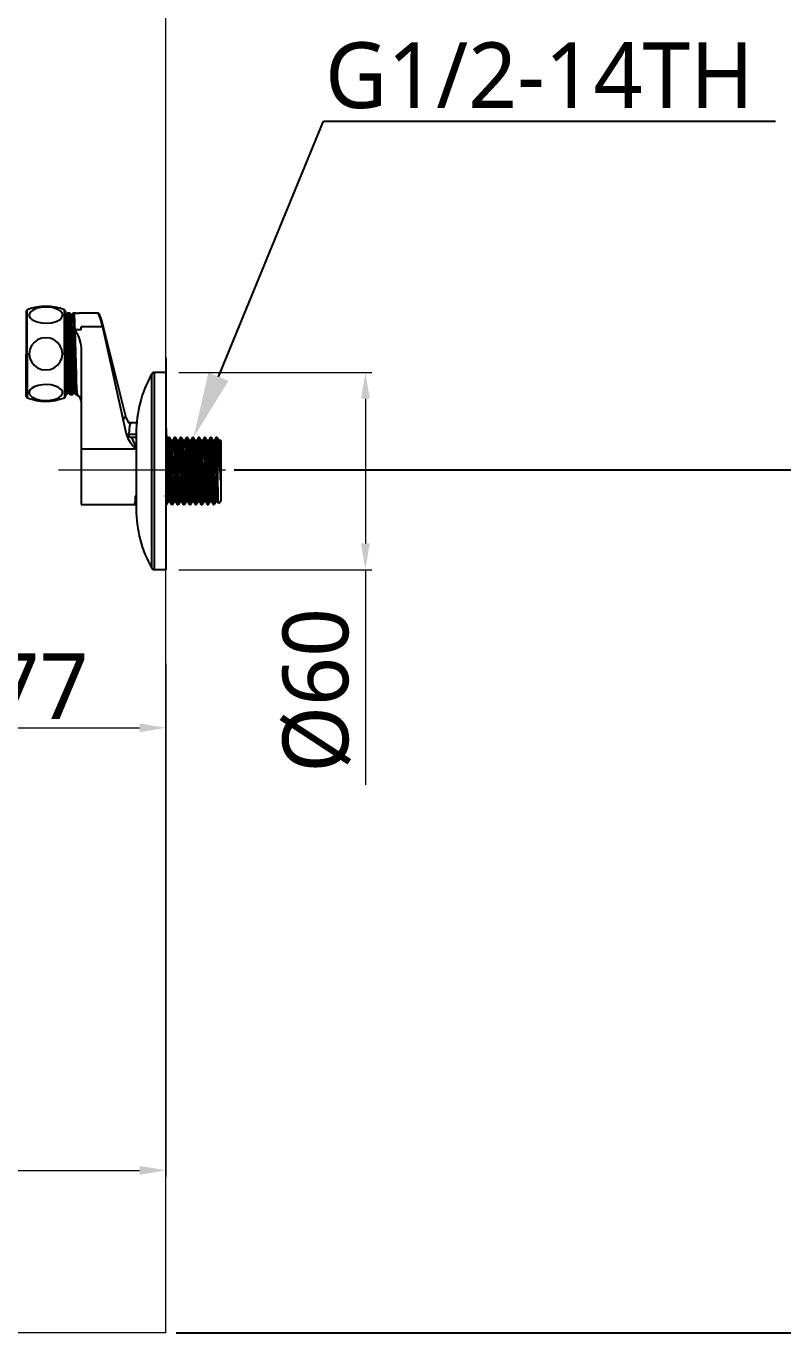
# Model space of a CAD drawing. Extents: x 5051 to 8526, y -300 to 2247.
# Drawn here: x 7292 to 7522.2, y 89.8 to 487.4 of the extents above; entities that cross this region are included whole.
import ezdxf
from ezdxf import colors
from ezdxf.entities.mleader import LeaderData, LeaderLine
from ezdxf.math import Vec2, Vec3

# ---------------------------------------------------------------- set-up
doc = ezdxf.new("R2010")
doc.units = 0
doc.header["$LTSCALE"] = 4
doc.header["$MEASUREMENT"] = 0
doc.header["$PDMODE"] = 3
doc.header["$PDSIZE"] = -10
doc.linetypes.add('CENTER2', pattern=[28.575, 19.05, -3.175, 3.175, -3.175])
doc.layers.get('0').update_dxf_attribs({"linetype": 'CONTINUOUS'})
doc.layers.get('DEFPOINTS').update_dxf_attribs({"linetype": 'CONTINUOUS'})
doc.layers.add('1', color=7, linetype='CONTINUOUS', true_color=0xffffff)
doc.layers.add('Cneter', color=1, linetype='CENTER2', lineweight=13)
doc.layers.add('치수선', color=7, linetype='CONTINUOUS', lineweight=20)
doc.styles.add('Daelim Dimension', font='NanumGothic.ttf')
doc.styles.get("Standard").update_dxf_attribs({"font": 'NanumGothic.ttf'})
doc.dimstyles.new('DEFAULT', dxfattribs={"dimscale": 2, "dimtxt": 2, "dimasz": 2, "dimexe": 0, "dimexo": 2, "dimgap": 1, "dimtad": 1, "dimdec": 1, "dimzin": 9, "dimdsep": 46, "dimtxsty": 'Daelim Dimension', "dimcen": 0.5, "dimclrd": 252, "dimclre": 252, "dimclrt": 3, "dimadec": 1, "dimazin": 0, "dimtfac": 1, "dimtdec": 1, "dimtix": 1, "dimtmove": 0, "dimatfit": 3, "dimfxl": 1, "dimtolj": 1, "dimtzin": 1, "dimlwd": 9, "dimlwe": 9, "dimarcsym": 0})

# ---------------------------------------------------------------- blocks, each defined once
blk = doc.blocks.new('*D10')
at = {"color": 5, "lineweight": 9, "ltscale": 0.5, "transparency": 16777216}
for p, q in [((7257.62, 293.49), (7257.62, 271.9)), ((7334.49, 293.49), (7334.49, 271.9)), ((7265.62, 273.9), (7326.49, 273.9))]:
    blk.add_line(p, q, dxfattribs=at)
at = {"color": 5, "ltscale": 0.5, "transparency": 16777216}
for points in [[(7265.62, 275.23), (7265.62, 272.56), (7257.62, 273.9)], [(7326.49, 275.23), (7326.49, 272.56), (7334.49, 273.9)]]:
    blk.add_solid(points, dxfattribs=at)
at = {"layer": 'DEFPOINTS', "color": 0, "ltscale": 0.5, "transparency": 16777216}
for p in [(7257.62, 297.49), (7334.49, 297.49), (7334.49, 273.9)]:
    blk.add_point(p, dxfattribs=at)
at = {"color": 7, "ltscale": 0.5, "transparency": 16777216, "insert": (7296.05, 286.57), "char_height": 20, "attachment_point": 5, "style": 'Daelim Dimension'}
blk.add_mtext('\\A1;77', dxfattribs=at)
blk = doc.blocks.new('*D11')
at = {"color": 5, "lineweight": 9, "ltscale": 0.5, "transparency": 16777216}
for p, q in [((7161, 337.14), (7161, 137.26)), ((7334.49, 293.49), (7334.49, 137.26)), ((7169, 139.26), (7326.49, 139.26))]:
    blk.add_line(p, q, dxfattribs=at)
at = {"color": 5, "ltscale": 0.5, "transparency": 16777216}
for points in [[(7169, 140.6), (7169, 137.93), (7161, 139.26)], [(7326.49, 140.6), (7326.49, 137.93), (7334.49, 139.26)]]:
    blk.add_solid(points, dxfattribs=at)
at = {"layer": 'DEFPOINTS', "color": 0, "ltscale": 0.5, "transparency": 16777216}
for p in [(7161, 341.14), (7334.49, 297.49), (7334.49, 139.26)]:
    blk.add_point(p, dxfattribs=at)
at = {"color": 7, "ltscale": 0.5, "transparency": 16777216, "insert": (7215.89, 152.17), "char_height": 20, "attachment_point": 5, "style": 'Daelim Dimension'}
blk.add_mtext('\\A1;173', dxfattribs=at)
blk = doc.blocks.new('*D13')
at = {"color": 5, "lineweight": 9, "ltscale": 0.5, "transparency": 16777216}
for p, q in [((7201.17, 1456.89), (7561.31, 1456.89)), ((7559.31, 1448.89), (7559.31, 360.44)), ((7359.22, 352.44), (7561.31, 352.44))]:
    blk.add_line(p, q, dxfattribs=at)
at = {"color": 5, "ltscale": 0.5, "transparency": 16777216}
for points in [[(7557.97, 1448.89), (7560.64, 1448.89), (7559.31, 1456.89)], [(7557.97, 360.44), (7560.64, 360.44), (7559.31, 352.44)]]:
    blk.add_solid(points, dxfattribs=at)
at = {"layer": 'DEFPOINTS', "color": 0, "ltscale": 0.5, "transparency": 16777216}
for p in [(7197.17, 1456.89), (7355.22, 352.44), (7559.31, 352.44)]:
    blk.add_point(p, dxfattribs=at)
at = {"color": 7, "ltscale": 0.5, "transparency": 16777216, "insert": (7543.6, 904.66), "char_height": 20, "attachment_point": 5, "rotation": 90, "style": 'Daelim Dimension'}
blk.add_mtext('\\A1;(1100)', dxfattribs=at)
blk = doc.blocks.new('*D19')
at = {"color": 5, "lineweight": 9, "ltscale": 0.5, "transparency": 16777216}
for p, q in [((7338.47, 382.01), (7397.2, 382.01)), ((7395.2, 374.01), (7395.2, 330.01)), ((7338.47, 322.01), (7397.2, 322.01)), ((7395.2, 322.01), (7395.2, 256.59))]:
    blk.add_line(p, q, dxfattribs=at)
at = {"color": 5, "ltscale": 0.5, "transparency": 16777216}
for points in [[(7393.87, 374.01), (7396.53, 374.01), (7395.2, 382.01)], [(7393.87, 330.01), (7396.53, 330.01), (7395.2, 322.01)]]:
    blk.add_solid(points, dxfattribs=at)
at = {"layer": 'DEFPOINTS', "color": 0, "ltscale": 0.5, "transparency": 16777216}
for p in [(7334.47, 382.01), (7395.2, 382.01), (7334.47, 322.01)]:
    blk.add_point(p, dxfattribs=at)
at = {"color": 7, "ltscale": 0.5, "transparency": 16777216, "insert": (7380.43, 285.3), "char_height": 20, "attachment_point": 5, "rotation": 90, "style": 'Daelim Dimension'}
blk.add_mtext('\\A1;%%C60', dxfattribs=at)

msp = doc.modelspace()

# ---------------------------------------------------------------- linework, layer by layer
at = {"ltscale": 0.5}
msp.add_line((7351.27, 342.81), (7351.27, 361.21), dxfattribs=at)
at = {"color": 5, "ltscale": 0.5}
for p, q in [((7355.22, 352.44), (7561.27, 352.44)), ((7337.65, 89.81), (7561.31, 89.81))]:
    msp.add_line(p, q, dxfattribs=at)
at = {"layer": '1', "color": 7, "linetype": 'Continuous'}
for p, q in [((7291.97, 400.6), (7291.97, 387.69)), ((7292.28, 387.69), (7292.28, 401.06)), ((7303.65, 387.75), (7303.65, 401.06)), ((7303.97, 400.6), (7303.97, 387.75)), ((7304.81, 400.09), (7304.43, 400.09)), ((7305.25, 400.09), (7304.87, 400.09)), ((7306.62, 400.09), (7306.18, 400.09)), ((7307.16, 400.09), (7306.62, 400.09)), ((7307.18, 400.05), (7308.23, 400.05)), ((7307.18, 400.05), (7307.18, 400.05)), ((7308.21, 400.09), (7307.85, 400.09)), ((7313.61, 400.09), (7308.21, 400.09)), ((7313.81, 400.09), (7313.61, 400.09)), ((7308.67, 394.95), (7306.88, 394.95)), ((7308.67, 394.95), (7308.67, 395.85)), ((7315.23, 395.85), (7308.67, 395.85)), ((7322.4, 368.25), (7315.23, 397.02)), ((7315.23, 395.85), (7322.4, 363.36)), ((7308.67, 389.66), (7308.67, 358.73)), ((7291.97, 387.69), (7291.97, 387.6)), ((7291.97, 387.69), (7292.28, 387.69)), ((7291.97, 374.77), (7291.97, 387.6)), ((7292.28, 387.69), (7292.89, 387.69)), ((7292.28, 387.59), (7292.28, 387.69)), ((7292.28, 387.59), (7292.28, 374.31)), ((7303.65, 387.69), (7303.05, 387.69)), ((7303.65, 387.75), (7303.65, 387.69)), ((7303.65, 387.69), (7303.97, 387.69)), ((7303.65, 387.69), (7303.65, 374.31)), ((7303.97, 387.69), (7303.97, 387.75)), ((7303.97, 374.77), (7303.97, 387.69)), ((7334.47, 386.47), (7334.47, 382.01)), ((7334.47, 382.01), (7331.05, 382.01)), ((7331.05, 322.01), (7331.05, 382.01)), ((7334.47, 382.01), (7334.47, 322.01)), ((7330.17, 322.52), (7330.17, 381.5)), ((7303.99, 375.29), (7304.37, 375.29)), ((7305.3, 375.29), (7305.68, 375.29)), ((7305.74, 375.29), (7306.13, 375.29)), ((7325.47, 366.67), (7324.06, 366.67)), ((7325.47, 363.19), (7323.34, 363.19)), ((7325.47, 362.21), (7323.87, 362.21)), ((7325.47, 363.51), (7325.47, 340.51)), ((7335.62, 362.21), (7335.28, 362.21)), ((7337.43, 362.21), (7337.09, 362.21)), ((7339.25, 362.21), (7338.91, 362.21)), ((7341.06, 362.21), (7340.72, 362.21)), ((7342.88, 362.21), (7342.54, 362.21)), ((7344.69, 362.21), (7344.35, 362.21)), ((7346.51, 362.21), (7346.17, 362.21)), ((7346.51, 362.21), (7346.52, 362.21)), ((7348.32, 362.21), (7347.98, 362.21)), ((7348.32, 362.21), (7348.33, 362.21)), ((7350.13, 362.21), (7349.79, 362.21)), ((7350.13, 362.21), (7350.14, 362.21)), ((7308.67, 358.73), (7308.67, 341.81)), ((7308.67, 358.73), (7325.45, 358.73)), ((7350.27, 351.25), (7350.27, 361.17)), ((7351.27, 361.21), (7351.17, 361.31)), ((7349.02, 344.34), (7348.68, 344.34)), ((7350.62, 342.17), (7351.27, 342.81)), ((7308.67, 341.81), (7324.75, 341.81)), ((7324.75, 341.81), (7325.47, 341.81)), ((7334.47, 341.81), (7334.71, 341.81)), ((7336.19, 341.81), (7336.18, 341.81)), ((7336.19, 341.81), (7336.53, 341.81)), ((7338, 341.81), (7338, 341.81)), ((7338, 341.81), (7338.34, 341.81)), ((7339.81, 341.81), (7339.81, 341.81)), ((7339.82, 341.81), (7340.16, 341.81)), ((7340.17, 341.82), (7340.17, 341.83)), ((7341.63, 341.81), (7341.62, 341.81)), ((7341.63, 341.81), (7341.97, 341.81)), ((7343.45, 341.81), (7343.44, 341.81)), ((7343.45, 341.81), (7343.79, 341.81)), ((7345.26, 341.81), (7345.25, 341.81)), ((7345.26, 341.81), (7345.6, 341.81)), ((7347.07, 341.81), (7347.41, 341.81)), ((7348.89, 341.81), (7349.23, 341.81)), ((7334.47, 322.01), (7331.05, 322.01))]:
    msp.add_line(p, q, dxfattribs=at)
for points in [[(7297.97, 397.02, 0), (7299.64, 397.16, 0), (7301.13, 397.55, 0), (7302.28, 398.17, 0), (7302.71, 398.6, 0), (7302.97, 399.06, 0), (7303.04, 399.53, 0), (7302.92, 400.01, 0), (7302.38, 400.67, 0), (7301.49, 401.22, 0), (7300.31, 401.63, 0), (7298.96, 401.86, 0), (7297.06, 401.87, 0), (7295.28, 401.53, 0), (7293.86, 400.9, 0)], [(7293.86, 400.9, 0), (7293.2, 400.31, 0), (7292.9, 399.65, 0), (7292.93, 399.13, 0), (7293.19, 398.64, 0), (7293.64, 398.18, 0), (7294.28, 397.78, 0), (7295.36, 397.37, 0), (7296.61, 397.11, 0), (7297.97, 397.02, 0)], [(7304.47, 399.4, 0), (7304.14, 399.3, 0), (7303.9, 399.4, 0)], [(7304.03, 399.4, 0), (7303.99, 399.37, 0), (7303.97, 399.35, 0)], [(7304.77, 375.98, 0), (7304.77, 375.97, 0), (7304.76, 375.98, 0), (7304.75, 376, 0), (7304.71, 376.26, 0), (7304.67, 376.65, 0), (7304.61, 377.76, 0), (7304.55, 379.33, 0), (7304.49, 381.3, 0), (7304.43, 383.56, 0), (7304.37, 386.02, 0), (7304.31, 388.44, 0), (7304.25, 390.83, 0), (7304.2, 393.08, 0), (7304.14, 395.1, 0), (7304.08, 396.8, 0), (7304.02, 398.12, 0), (7303.97, 398.99, 0)], [(7304.42, 400.08, 0), (7304.2, 399.69, 0), (7304.02, 399.39, 0)], [(7304.04, 399.39, 0), (7304.04, 399.4, 0), (7304.03, 399.4, 0), (7304.03, 399.4, 0)], [(7304.52, 399.5, 0), (7304.45, 400.05, 0), (7304.44, 400.08, 0), (7304.44, 400.08, 0), (7304.43, 400.09, 0)], [(7304.85, 400.07, 0), (7304.63, 399.69, 0), (7304.46, 399.39, 0)], [(7305.33, 375.98, 0), (7305.31, 376.07, 0), (7305.29, 376.19, 0), (7305.26, 376.54, 0), (7305.2, 377.57, 0), (7305.14, 378.89, 0), (7305.09, 380.53, 0), (7305.03, 382.82, 0), (7304.96, 385.37, 0), (7304.9, 388.03, 0), (7304.83, 390.74, 0), (7304.77, 393.28, 0), (7304.7, 395.51, 0), (7304.64, 397.32, 0), (7304.57, 398.6, 0), (7304.53, 399.15, 0), (7304.49, 399.36, 0), (7304.48, 399.39, 0), (7304.47, 399.4, 0), (7304.47, 399.4, 0)], [(7304.84, 400.04, 0), (7304.82, 400.07, 0), (7304.81, 400.08, 0)], [(7304.82, 400.08, 0), (7304.82, 400.07, 0), (7304.83, 400.05, 0)], [(7305.11, 395.85, 0), (7305.05, 397.65, 0), (7304.98, 398.98, 0), (7304.93, 399.81, 0), (7304.9, 399.99, 0), (7304.88, 400.07, 0), (7304.87, 400.08, 0), (7304.87, 400.09, 0)], [(7305.65, 399.39, 0), (7305.43, 399.78, 0), (7305.25, 400.08, 0)], [(7305.26, 400.08, 0), (7305.28, 400, 0), (7305.3, 399.88, 0), (7305.33, 399.56, 0), (7305.38, 398.6, 0), (7305.43, 397.39, 0), (7305.48, 395.85, 0)], [(7306.46, 376.2, 0), (7306.4, 377.03, 0), (7306.33, 378.41, 0), (7306.27, 380.28, 0), (7306.21, 382.54, 0), (7306.14, 385.19, 0), (7306.07, 387.98, 0), (7306.01, 390.76, 0), (7305.94, 393.37, 0), (7305.87, 395.64, 0), (7305.81, 397.46, 0), (7305.76, 398.36, 0), (7305.72, 398.98, 0), (7305.68, 399.3, 0), (7305.66, 399.37, 0), (7305.65, 399.4, 0)], [(7306.22, 399.4, 0), (7305.89, 399.3, 0), (7305.65, 399.4, 0)], [(7305.78, 399.4, 0), (7305.74, 399.37, 0), (7305.72, 399.35, 0)], [(7306.17, 400.07, 0), (7305.95, 399.69, 0), (7305.77, 399.39, 0)], [(7306.27, 399.5, 0), (7306.2, 400.05, 0), (7306.19, 400.08, 0), (7306.19, 400.08, 0), (7306.18, 400.09, 0)], [(7306.59, 400.04, 0), (7306.38, 399.68, 0), (7306.21, 399.39, 0)], [(7307.04, 376.2, 0), (7306.98, 376.92, 0), (7306.93, 378.1, 0), (7306.87, 379.7, 0), (7306.81, 381.63, 0), (7306.75, 383.94, 0), (7306.69, 386.42, 0), (7306.63, 388.95, 0), (7306.57, 391.49, 0), (7306.5, 393.84, 0), (7306.44, 395.88, 0), (7306.38, 397.53, 0), (7306.32, 398.68, 0), (7306.28, 399.17, 0), (7306.24, 399.37, 0), (7306.23, 399.39, 0), (7306.22, 399.4, 0), (7306.22, 399.4, 0)], [(7306.88, 394.95, 0), (7306.83, 396.61, 0), (7306.78, 397.99, 0), (7306.73, 399.04, 0), (7306.68, 399.74, 0), (7306.66, 399.97, 0), (7306.63, 400.06, 0), (7306.63, 400.08, 0), (7306.62, 400.09, 0)], [(7307.18, 400.05, 0), (7307.17, 400.06, 0), (7307.17, 400.07, 0)], [(7308.21, 400.09, 0), (7308.21, 400.08, 0), (7308.22, 400.08, 0), (7308.23, 400.05, 0)], [(7315.23, 395.85, 0), (7315.19, 396.01, 0), (7315.15, 396.16, 0), (7315.12, 396.32, 0), (7315.08, 396.47, 0), (7315.04, 396.62, 0), (7315.01, 396.76, 0), (7314.97, 396.9, 0), (7314.93, 397.04, 0), (7314.9, 397.18, 0), (7314.86, 397.32, 0), (7314.83, 397.45, 0), (7314.79, 397.58, 0), (7314.75, 397.7, 0), (7314.72, 397.82, 0), (7314.68, 397.94, 0), (7314.65, 398.06, 0), (7314.61, 398.18, 0), (7314.58, 398.29, 0), (7314.54, 398.4, 0), (7314.51, 398.5, 0), (7314.47, 398.6, 0), (7314.44, 398.7, 0), (7314.41, 398.8, 0), (7314.37, 398.89, 0), (7314.34, 398.98, 0), (7314.31, 399.06, 0), (7314.27, 399.15, 0), (7314.24, 399.22, 0), (7314.21, 399.3, 0), (7314.18, 399.37, 0), (7314.15, 399.44, 0), (7314.11, 399.51, 0), (7314.08, 399.57, 0), (7314.05, 399.63, 0), (7314.02, 399.68, 0), (7313.99, 399.73, 0), (7313.96, 399.78, 0), (7313.93, 399.83, 0), (7313.9, 399.87, 0), (7313.87, 399.91, 0), (7313.85, 399.94, 0), (7313.82, 399.97, 0), (7313.79, 400, 0), (7313.76, 400.02, 0), (7313.74, 400.04, 0), (7313.71, 400.06, 0), (7313.69, 400.07, 0), (7313.66, 400.08, 0), (7313.64, 400.08, 0), (7313.61, 400.09, 0)], [(7315.23, 397.02, 0), (7315.2, 397.13, 0), (7315.16, 397.25, 0), (7315.13, 397.36, 0), (7315.1, 397.47, 0), (7315.07, 397.58, 0), (7315.04, 397.69, 0), (7315.01, 397.79, 0), (7314.98, 397.89, 0), (7314.95, 397.99, 0), (7314.92, 398.09, 0), (7314.89, 398.19, 0), (7314.86, 398.28, 0), (7314.83, 398.37, 0), (7314.8, 398.46, 0), (7314.77, 398.55, 0), (7314.74, 398.63, 0), (7314.71, 398.72, 0), (7314.68, 398.8, 0), (7314.65, 398.87, 0), (7314.62, 398.95, 0), (7314.59, 399.02, 0), (7314.56, 399.09, 0), (7314.53, 399.16, 0), (7314.5, 399.23, 0), (7314.47, 399.29, 0), (7314.44, 399.35, 0), (7314.41, 399.41, 0), (7314.39, 399.47, 0), (7314.36, 399.52, 0), (7314.33, 399.58, 0), (7314.3, 399.63, 0), (7314.27, 399.67, 0), (7314.25, 399.72, 0), (7314.22, 399.76, 0), (7314.19, 399.8, 0), (7314.17, 399.84, 0), (7314.14, 399.87, 0), (7314.11, 399.9, 0), (7314.09, 399.93, 0), (7314.06, 399.96, 0), (7314.03, 399.98, 0), (7314.01, 400, 0), (7313.98, 400.02, 0), (7313.96, 400.04, 0), (7313.93, 400.05, 0), (7313.91, 400.07, 0), (7313.88, 400.07, 0), (7313.86, 400.08, 0), (7313.84, 400.08, 0), (7313.81, 400.09, 0)], [(7305.54, 378.35, 0), (7305.48, 380.37, 0), (7305.42, 382.73, 0), (7305.36, 385.33, 0), (7305.3, 388.04, 0), (7305.23, 390.85, 0), (7305.17, 393.51, 0), (7305.11, 395.85, 0)], [(7305.48, 395.85, 0), (7305.56, 393.09, 0), (7305.63, 389.95, 0), (7305.73, 385.69, 0), (7305.78, 383.63, 0), (7305.83, 381.67, 0), (7305.87, 379.9, 0), (7305.92, 378.35, 0)], [(7306.89, 394.77, 0), (7306.88, 394.87, 0), (7306.88, 394.95, 0)], [(7307.56, 375.32, 0), (7307.48, 376.13, 0), (7307.4, 377.41, 0), (7307.33, 379.12, 0), (7307.25, 381.58, 0), (7307.17, 384.39, 0), (7307.07, 387.98, 0), (7306.98, 391.54, 0), (7306.89, 394.77, 0)], [(7306.89, 394.77, 0), (7307.41, 393.86, 0), (7307.85, 392.93, 0), (7308.22, 391.97, 0), (7308.54, 390.82, 0), (7308.67, 389.66, 0)], [(7303.05, 387.69, 0), (7302.87, 388.97, 0), (7302.34, 390.16, 0), (7301.52, 391.17, 0), (7300.47, 391.94, 0), (7299.26, 392.41, 0), (7297.97, 392.57, 0), (7296.68, 392.41, 0), (7295.46, 391.93, 0), (7294.41, 391.17, 0), (7293.59, 390.17, 0), (7293.07, 388.98, 0), (7292.89, 387.69, 0)], [(7292.89, 387.69, 0), (7293.07, 386.4, 0), (7293.59, 385.21, 0), (7294.41, 384.2, 0), (7295.47, 383.44, 0), (7296.68, 382.96, 0), (7297.97, 382.8, 0), (7299.26, 382.96, 0), (7300.47, 383.44, 0), (7301.52, 384.2, 0), (7302.34, 385.2, 0), (7302.86, 386.39, 0), (7303.05, 387.69, 0)], [(7303.97, 386.24, 0), (7304.03, 383.24, 0), (7304.08, 381.43, 0), (7304.13, 379.8, 0), (7304.17, 378.35, 0)], [(7302.08, 374.47, 0), (7302.69, 375.01, 0), (7303.01, 375.61, 0), (7303, 376.23, 0), (7302.67, 376.83, 0), (7301.83, 377.49, 0), (7300.62, 377.99, 0), (7299.5, 378.24, 0), (7298.29, 378.34, 0), (7296.9, 378.29, 0), (7295.58, 378.06, 0), (7294.44, 377.66, 0), (7293.56, 377.12, 0), (7293.16, 376.7, 0), (7292.94, 376.25, 0), (7292.89, 375.78, 0), (7293.04, 375.32, 0), (7293.72, 374.57, 0), (7294.87, 373.97, 0), (7296.34, 373.6, 0), (7297.97, 373.47, 0)], [(7303.79, 378.35, 0), (7304, 378.35, 0), (7304.17, 378.35, 0)], [(7304.17, 378.35, 0), (7304.22, 377.04, 0), (7304.27, 376.08, 0), (7304.32, 375.48, 0), (7304.35, 375.34, 0), (7304.36, 375.3, 0), (7304.36, 375.29, 0), (7304.37, 375.29, 0)], [(7305.54, 378.35, 0), (7305.75, 378.35, 0), (7305.92, 378.35, 0)], [(7305.73, 375.29, 0), (7305.71, 375.35, 0), (7305.7, 375.44, 0), (7305.67, 375.68, 0), (7305.62, 376.35, 0), (7305.58, 377.24, 0), (7305.54, 378.35, 0)], [(7305.92, 378.35, 0), (7305.96, 377.26, 0), (7306, 376.4, 0), (7306.07, 375.53, 0)], [(7297.97, 373.47, 0), (7299.28, 373.55, 0), (7300.51, 373.79, 0), (7301.36, 374.09, 0), (7302.08, 374.47, 0)], [(7303.94, 375.37, 0), (7303.95, 375.34, 0), (7303.97, 375.32, 0)], [(7303.94, 375.29, 0), (7303.95, 375.31, 0), (7303.96, 375.33, 0)], [(7303.98, 375.29, 0), (7303.97, 375.32, 0), (7303.97, 375.34, 0)], [(7304.38, 375.29, 0), (7304.6, 375.68, 0), (7304.78, 375.98, 0)], [(7304.77, 375.98, 0), (7305.09, 376.07, 0), (7305.34, 375.98, 0)], [(7304.84, 376.02, 0), (7304.88, 375.99, 0), (7304.9, 375.97, 0)], [(7304.9, 375.98, 0), (7304.89, 375.99, 0), (7304.89, 376, 0)], [(7304.9, 375.98, 0), (7305.12, 375.6, 0), (7305.29, 375.3, 0)], [(7305.3, 375.29, 0), (7305.3, 375.29, 0), (7305.29, 375.3, 0), (7305.28, 375.33, 0), (7305.21, 376.03, 0)], [(7305.33, 375.98, 0), (7305.55, 375.61, 0), (7305.72, 375.32, 0)], [(7305.69, 375.29, 0), (7305.7, 375.31, 0), (7305.71, 375.33, 0)], [(7306.46, 376.2, 0), (7306.24, 375.82, 0), (7306.07, 375.53, 0)], [(7306.13, 375.29, 0), (7306.12, 375.29, 0), (7306.11, 375.3, 0), (7306.1, 375.35, 0), (7306.07, 375.53, 0)], [(7306.13, 375.28, 0), (7306.53, 375.97, 0)], [(7307.04, 376.2, 0), (7306.71, 376.3, 0), (7306.46, 376.2, 0)], [(7306.52, 375.96, 0), (7306.52, 375.96, 0), (7306.52, 375.96, 0), (7306.51, 375.96, 0), (7306.46, 376.2, 0)], [(7306.52, 375.96, 0), (7306.85, 376.06, 0), (7307.1, 375.96, 0)], [(7306.61, 376.01, 0), (7306.63, 375.99, 0), (7306.65, 375.97, 0)], [(7306.65, 375.98, 0), (7306.88, 375.57, 0), (7307.07, 375.26, 0)], [(7307.08, 375.24, 0), (7307.07, 375.26, 0), (7307.05, 375.29, 0), (7306.98, 375.9, 0)], [(7307.1, 375.96, 0), (7307.08, 375.97, 0), (7307.07, 376.02, 0), (7307.04, 376.2, 0)], [(7307.56, 375.32, 0), (7307.27, 375.81, 0), (7307.04, 376.2, 0)], [(7307.12, 375.98, 0), (7307.6, 375.16, 0)], [(7307.62, 375.04, 0), (7307.61, 375.06, 0), (7307.6, 375.08, 0), (7307.59, 375.14, 0), (7307.56, 375.32, 0)], [(7321.54, 367.25, 0), (7321.77, 368.13, 0), (7321.93, 368.38, 0), (7322.11, 368.45, 0), (7322.4, 368.25, 0)], [(7322.4, 368.25, 0), (7322.79, 367.26, 0), (7323.24, 366.52, 0)], [(7324.08, 366.67, 0), (7323.29, 366.78, 0), (7323.25, 366.78, 0), (7323.22, 366.75, 0)], [(7323.34, 363.19, 0), (7323.39, 364.67, 0), (7323.53, 365.77, 0), (7323.76, 366.45, 0), (7323.91, 366.62, 0), (7324.07, 366.67, 0)], [(7323.34, 363.19, 0), (7322.8, 363.24, 0), (7322.38, 363.35, 0)], [(7322.4, 363.36, 0), (7322.94, 361.95, 0), (7323.77, 360.62, 0), (7324.01, 360.28, 0), (7324.27, 359.95, 0), (7324.54, 359.62, 0), (7324.81, 359.3, 0), (7325.1, 358.98, 0), (7325.45, 358.73, 0)], [(7323.88, 362.21, 0), (7323.17, 362.3, 0), (7323.03, 362.3, 0), (7322.98, 362.27, 0)], [(7323.36, 362.3, 0), (7323.35, 362.81, 0), (7323.34, 363.19, 0)], [(7325.45, 358.73, 0), (7325.01, 360.19, 0), (7324.58, 361.3, 0), (7324.2, 361.98, 0), (7324, 362.17, 0), (7323.87, 362.21, 0)], [(7334.47, 365.4, 0), (7334.53, 364.68, 0), (7334.58, 363.61, 0), (7334.63, 362.56, 0), (7334.68, 361.35, 0)], [(7335.27, 362.2, 0), (7335.02, 361.72, 0), (7334.82, 361.33, 0)], [(7335.53, 358.73, 0), (7335.47, 360.2, 0), (7335.4, 361.3, 0), (7335.34, 361.98, 0), (7335.31, 362.15, 0), (7335.3, 362.2, 0), (7335.29, 362.21, 0), (7335.28, 362.21, 0)], [(7335.62, 362.21, 0), (7335.63, 362.21, 0), (7335.64, 362.2, 0), (7335.65, 362.15, 0), (7335.68, 361.98, 0), (7335.74, 361.3, 0), (7335.81, 360.2, 0), (7335.87, 358.73, 0)], [(7336.08, 361.34, 0), (7335.83, 361.83, 0), (7335.63, 362.22, 0)], [(7337.08, 362.2, 0), (7336.83, 361.73, 0), (7336.64, 361.35, 0)], [(7337.34, 358.73, 0), (7337.28, 360.2, 0), (7337.22, 361.3, 0), (7337.16, 361.98, 0), (7337.13, 362.15, 0), (7337.11, 362.2, 0), (7337.1, 362.21, 0), (7337.09, 362.21, 0)], [(7337.43, 362.21, 0), (7337.44, 362.21, 0), (7337.45, 362.2, 0), (7337.47, 362.15, 0), (7337.5, 361.98, 0), (7337.56, 361.3, 0), (7337.62, 360.2, 0), (7337.68, 358.73, 0)], [(7337.9, 361.34, 0), (7337.64, 361.83, 0), (7337.44, 362.21, 0)], [(7338.9, 362.2, 0), (7338.64, 361.71, 0), (7338.44, 361.33, 0)], [(7339.16, 358.73, 0), (7339.1, 360.2, 0), (7339.03, 361.3, 0), (7338.97, 361.98, 0), (7338.94, 362.15, 0), (7338.93, 362.2, 0), (7338.92, 362.21, 0), (7338.91, 362.21, 0)], [(7339.25, 362.21, 0), (7339.26, 362.21, 0), (7339.26, 362.2, 0), (7339.28, 362.15, 0), (7339.31, 361.98, 0), (7339.37, 361.3, 0), (7339.44, 360.2, 0), (7339.49, 358.73, 0)], [(7339.71, 361.34, 0), (7339.46, 361.83, 0), (7339.26, 362.21, 0)], [(7340.71, 362.21, 0), (7340.46, 361.72, 0), (7340.26, 361.34, 0)], [(7340.97, 358.73, 0), (7340.91, 360.2, 0), (7340.85, 361.3, 0), (7340.79, 361.98, 0), (7340.76, 362.15, 0), (7340.74, 362.2, 0), (7340.73, 362.21, 0), (7340.72, 362.21, 0)], [(7341.06, 362.21, 0), (7341.07, 362.21, 0), (7341.08, 362.2, 0), (7341.09, 362.15, 0), (7341.12, 361.98, 0), (7341.18, 361.3, 0), (7341.25, 360.2, 0), (7341.31, 358.73, 0)], [(7341.53, 361.34, 0), (7341.27, 361.83, 0), (7341.07, 362.21, 0)], [(7342.52, 362.2, 0), (7342.27, 361.72, 0), (7342.07, 361.33, 0)], [(7342.78, 358.73, 0), (7342.72, 360.2, 0), (7342.66, 361.3, 0), (7342.6, 361.98, 0), (7342.57, 362.15, 0), (7342.55, 362.2, 0), (7342.54, 362.21, 0), (7342.54, 362.21, 0)], [(7342.88, 362.21, 0), (7342.88, 362.21, 0), (7342.89, 362.2, 0), (7342.91, 362.15, 0), (7342.94, 361.98, 0), (7343, 361.3, 0), (7343.06, 360.2, 0), (7343.12, 358.73, 0)], [(7343.34, 361.34, 0), (7343.08, 361.83, 0), (7342.88, 362.21, 0)], [(7344.34, 362.2, 0), (7344.09, 361.71, 0), (7343.89, 361.33, 0)], [(7344.6, 358.73, 0), (7344.54, 360.2, 0), (7344.48, 361.3, 0), (7344.41, 361.98, 0), (7344.38, 362.15, 0), (7344.37, 362.2, 0), (7344.36, 362.21, 0), (7344.35, 362.21, 0)], [(7344.69, 362.21, 0), (7344.7, 362.21, 0), (7344.7, 362.2, 0), (7344.72, 362.15, 0), (7344.75, 361.98, 0), (7344.82, 361.3, 0), (7344.88, 360.2, 0), (7344.93, 358.73, 0)], [(7345.15, 361.34, 0), (7344.9, 361.82, 0), (7344.7, 362.21, 0)], [(7346.16, 362.21, 0), (7345.9, 361.72, 0), (7345.7, 361.34, 0)], [(7346.41, 358.73, 0), (7346.35, 360.2, 0), (7346.29, 361.3, 0), (7346.23, 361.98, 0), (7346.2, 362.15, 0), (7346.18, 362.2, 0), (7346.18, 362.21, 0), (7346.17, 362.21, 0)], [(7346.97, 361.34, 0), (7346.72, 361.83, 0), (7346.52, 362.21, 0)], [(7346.52, 362.2, 0), (7346.54, 362.13, 0), (7346.56, 362.03, 0), (7346.59, 361.75, 0), (7346.65, 360.97, 0), (7346.7, 359.97, 0), (7346.75, 358.73, 0)], [(7347.97, 362.2, 0), (7347.72, 361.73, 0), (7347.52, 361.35, 0)], [(7348.22, 358.73, 0), (7348.16, 360.2, 0), (7348.1, 361.3, 0), (7348.04, 361.98, 0), (7348.01, 362.15, 0), (7347.99, 362.2, 0), (7347.99, 362.21, 0), (7347.98, 362.21, 0)], [(7348.78, 361.34, 0), (7348.53, 361.82, 0), (7348.33, 362.2, 0)], [(7348.34, 362.2, 0), (7348.38, 362.02, 0), (7348.41, 361.74, 0), (7348.47, 360.95, 0), (7348.52, 359.96, 0), (7348.57, 358.73, 0)], [(7349.78, 362.2, 0), (7349.53, 361.73, 0), (7349.34, 361.35, 0)], [(7350.27, 351.25, 0), (7350.2, 353.76, 0), (7350.12, 356.16, 0), (7350.05, 358.31, 0), (7349.98, 360.08, 0), (7349.91, 361.36, 0), (7349.87, 361.88, 0), (7349.82, 362.16, 0), (7349.81, 362.2, 0), (7349.8, 362.21, 0), (7349.79, 362.21, 0)], [(7350.15, 362.2, 0), (7350.19, 362.04, 0), (7350.22, 361.82, 0), (7350.27, 361.17, 0)], [(7350.6, 361.34, 0), (7350.35, 361.82, 0), (7350.15, 362.2, 0)], [(7334.83, 361.35, 0), (7334.63, 361.28, 0), (7334.47, 361.27, 0)], [(7334.47, 358.93, 0), (7334.54, 357.08, 0), (7334.62, 354.9, 0), (7334.69, 352.52, 0), (7334.77, 350.1, 0), (7334.84, 347.82, 0), (7334.92, 345.82, 0), (7334.99, 344.22, 0), (7335.06, 343.26, 0), (7335.12, 342.75, 0), (7335.14, 342.7, 0), (7335.16, 342.67, 0), (7335.16, 342.67, 0), (7335.17, 342.67, 0)], [(7334.83, 361.35, 0), (7334.84, 361.35, 0), (7334.84, 361.35, 0), (7334.86, 361.32, 0), (7334.9, 361.08, 0), (7334.94, 360.72, 0), (7335.01, 359.7, 0), (7335.08, 358.26, 0), (7335.14, 356.49, 0), (7335.21, 354.48, 0), (7335.28, 352.34, 0), (7335.36, 349.65, 0), (7335.45, 347.17, 0), (7335.53, 345.09, 0), (7335.58, 344.02, 0), (7335.64, 343.25, 0), (7335.69, 342.83, 0), (7335.71, 342.73, 0), (7335.73, 342.69, 0)], [(7335.98, 344.34, 0), (7335.91, 346.39, 0), (7335.83, 348.83, 0), (7335.73, 352.29, 0), (7335.63, 355.73, 0), (7335.58, 357.31, 0), (7335.53, 358.73, 0)], [(7335.87, 358.73, 0), (7335.94, 356.46, 0), (7336.02, 353.88, 0), (7336.12, 350.38, 0), (7336.22, 347.07, 0), (7336.27, 345.6, 0), (7336.32, 344.34, 0)], [(7336.64, 361.35, 0), (7336.32, 361.28, 0), (7336.07, 361.36, 0)], [(7336.08, 361.34, 0), (7336.11, 361.26, 0), (7336.13, 361.15, 0), (7336.16, 360.86, 0), (7336.22, 360.02, 0), (7336.28, 358.96, 0), (7336.33, 357.65, 0), (7336.4, 355.82, 0), (7336.47, 353.8, 0), (7336.53, 351.69, 0), (7336.6, 349.54, 0), (7336.67, 347.53, 0), (7336.73, 345.76, 0), (7336.8, 344.33, 0), (7336.87, 343.31, 0), (7336.91, 342.87, 0), (7336.95, 342.7, 0), (7336.97, 342.68, 0), (7336.97, 342.67, 0), (7336.98, 342.67, 0)], [(7336.64, 361.36, 0), (7336.65, 361.36, 0), (7336.66, 361.35, 0), (7336.67, 361.33, 0), (7336.72, 361.08, 0), (7336.76, 360.72, 0), (7336.82, 359.71, 0), (7336.89, 358.28, 0), (7336.96, 356.51, 0), (7337.02, 354.49, 0), (7337.09, 352.35, 0), (7337.18, 349.66, 0), (7337.26, 347.17, 0), (7337.34, 345.09, 0), (7337.4, 344.02, 0), (7337.45, 343.24, 0), (7337.5, 342.82, 0), (7337.52, 342.72, 0), (7337.54, 342.68, 0)], [(7337.8, 344.34, 0), (7337.73, 345.99, 0), (7337.67, 347.93, 0), (7337.61, 350.07, 0), (7337.54, 352.29, 0), (7337.47, 354.61, 0), (7337.41, 356.8, 0), (7337.34, 358.73, 0)], [(7337.68, 358.73, 0), (7337.77, 356.21, 0), (7337.85, 353.35, 0), (7337.94, 350.38, 0), (7338, 348.12, 0), (7338.07, 346.07, 0), (7338.14, 344.34, 0)], [(7338.46, 361.35, 0), (7338.14, 361.27, 0), (7337.89, 361.35, 0)], [(7337.9, 361.34, 0), (7337.92, 361.26, 0), (7337.94, 361.16, 0), (7337.98, 360.87, 0), (7338.04, 360.02, 0), (7338.09, 358.96, 0), (7338.15, 357.65, 0), (7338.21, 355.83, 0), (7338.28, 353.8, 0), (7338.35, 351.68, 0), (7338.41, 349.54, 0), (7338.48, 347.53, 0), (7338.55, 345.76, 0), (7338.61, 344.32, 0), (7338.68, 343.31, 0), (7338.73, 342.88, 0), (7338.77, 342.7, 0), (7338.78, 342.67, 0), (7338.79, 342.67, 0), (7338.79, 342.67, 0)], [(7338.46, 361.35, 0), (7338.46, 361.35, 0), (7338.47, 361.35, 0), (7338.49, 361.32, 0), (7338.53, 361.08, 0), (7338.57, 360.72, 0), (7338.64, 359.69, 0), (7338.7, 358.26, 0), (7338.77, 356.49, 0), (7338.84, 354.48, 0), (7338.91, 352.33, 0), (7338.99, 349.65, 0), (7339.07, 347.17, 0), (7339.16, 345.08, 0), (7339.21, 344.02, 0), (7339.27, 343.25, 0), (7339.32, 342.83, 0), (7339.34, 342.73, 0), (7339.35, 342.68, 0)], [(7339.61, 344.34, 0), (7339.53, 346.39, 0), (7339.45, 348.83, 0), (7339.36, 352.29, 0), (7339.26, 355.73, 0), (7339.2, 357.31, 0), (7339.16, 358.73, 0)], [(7339.49, 358.73, 0), (7339.56, 356.67, 0), (7339.61, 355.18, 0), (7339.66, 353.62, 0), (7339.7, 352, 0)], [(7340.27, 361.35, 0), (7339.95, 361.27, 0), (7339.7, 361.35, 0)], [(7339.71, 361.34, 0), (7339.74, 361.26, 0), (7339.75, 361.16, 0), (7339.79, 360.88, 0), (7339.85, 360.08, 0), (7339.9, 359.06, 0), (7339.96, 357.79, 0), (7340.05, 355.06, 0), (7340.15, 352, 0)], [(7340.27, 361.35, 0), (7340.28, 361.35, 0), (7340.29, 361.35, 0), (7340.3, 361.32, 0), (7340.35, 361.06, 0), (7340.39, 360.68, 0), (7340.46, 359.62, 0), (7340.52, 358.12, 0), (7340.59, 356.28, 0), (7340.66, 354.21, 0), (7340.73, 352, 0)], [(7341.18, 352, 0), (7341.1, 354.47, 0), (7341.06, 356, 0), (7341.02, 357.43, 0), (7340.97, 358.73, 0)], [(7341.31, 358.73, 0), (7341.38, 356.46, 0), (7341.47, 353.88, 0), (7341.56, 350.38, 0), (7341.66, 347.07, 0), (7341.71, 345.6, 0), (7341.76, 344.34, 0)], [(7342.09, 361.36, 0), (7341.76, 361.28, 0), (7341.52, 361.35, 0)], [(7341.53, 361.34, 0), (7341.55, 361.26, 0), (7341.57, 361.15, 0), (7341.6, 360.86, 0), (7341.67, 360.02, 0), (7341.72, 358.97, 0), (7341.78, 357.65, 0), (7341.84, 355.82, 0), (7341.91, 353.8, 0), (7341.97, 351.68, 0), (7342.04, 349.53, 0), (7342.11, 347.52, 0), (7342.18, 345.75, 0), (7342.24, 344.32, 0), (7342.31, 343.3, 0), (7342.36, 342.87, 0), (7342.39, 342.7, 0), (7342.41, 342.68, 0), (7342.42, 342.67, 0), (7342.42, 342.68, 0)], [(7342.09, 361.36, 0), (7342.09, 361.36, 0), (7342.1, 361.35, 0), (7342.11, 361.32, 0), (7342.16, 361.07, 0), (7342.2, 360.7, 0), (7342.27, 359.69, 0), (7342.33, 358.25, 0), (7342.4, 356.48, 0), (7342.47, 354.47, 0), (7342.53, 352.32, 0), (7342.62, 349.64, 0), (7342.7, 347.16, 0), (7342.79, 345.09, 0), (7342.84, 344.02, 0), (7342.9, 343.24, 0), (7342.94, 342.83, 0), (7342.97, 342.73, 0), (7342.98, 342.69, 0)], [(7343.24, 344.34, 0), (7343.17, 345.99, 0), (7343.11, 347.93, 0), (7343.05, 350.07, 0), (7342.98, 352.29, 0), (7342.92, 354.61, 0), (7342.85, 356.8, 0), (7342.78, 358.73, 0)], [(7343.12, 358.73, 0), (7343.2, 356.46, 0), (7343.28, 353.88, 0), (7343.38, 350.38, 0), (7343.47, 347.07, 0), (7343.53, 345.6, 0), (7343.58, 344.34, 0)], [(7343.9, 361.35, 0), (7343.58, 361.27, 0), (7343.33, 361.35, 0)], [(7343.34, 361.34, 0), (7343.36, 361.27, 0), (7343.38, 361.16, 0), (7343.42, 360.87, 0), (7343.48, 360.03, 0), (7343.53, 358.97, 0), (7343.59, 357.66, 0), (7343.66, 355.83, 0), (7343.72, 353.8, 0), (7343.79, 351.68, 0), (7343.86, 349.53, 0), (7343.92, 347.52, 0), (7343.99, 345.74, 0), (7344.06, 344.31, 0), (7344.12, 343.3, 0), (7344.17, 342.87, 0), (7344.21, 342.7, 0), (7344.22, 342.67, 0), (7344.23, 342.67, 0), (7344.24, 342.67, 0)], [(7343.9, 361.35, 0), (7343.91, 361.35, 0), (7343.91, 361.35, 0), (7343.93, 361.32, 0), (7343.97, 361.08, 0), (7344.01, 360.72, 0), (7344.08, 359.7, 0), (7344.15, 358.27, 0), (7344.21, 356.5, 0), (7344.28, 354.49, 0), (7344.35, 352.34, 0), (7344.43, 349.66, 0), (7344.52, 347.18, 0), (7344.6, 345.09, 0), (7344.65, 344.03, 0), (7344.71, 343.25, 0), (7344.76, 342.83, 0), (7344.78, 342.73, 0), (7344.8, 342.68, 0)], [(7345.05, 344.34, 0), (7344.99, 345.99, 0), (7344.93, 347.93, 0), (7344.86, 350.07, 0), (7344.8, 352.29, 0), (7344.73, 354.61, 0), (7344.66, 356.8, 0), (7344.6, 358.73, 0)], [(7344.93, 358.73, 0), (7345.02, 356.21, 0), (7345.11, 353.35, 0), (7345.19, 350.38, 0), (7345.26, 348.12, 0), (7345.32, 346.07, 0), (7345.39, 344.34, 0)], [(7345.71, 361.35, 0), (7345.39, 361.27, 0), (7345.14, 361.35, 0)], [(7345.15, 361.34, 0), (7345.18, 361.26, 0), (7345.2, 361.15, 0), (7345.23, 360.86, 0), (7345.29, 360.03, 0), (7345.35, 358.97, 0), (7345.4, 357.66, 0), (7345.47, 355.83, 0), (7345.54, 353.81, 0), (7345.6, 351.69, 0), (7345.67, 349.54, 0), (7345.74, 347.53, 0), (7345.8, 345.76, 0), (7345.87, 344.33, 0), (7345.94, 343.31, 0), (7345.98, 342.88, 0), (7346.02, 342.7, 0), (7346.04, 342.68, 0), (7346.04, 342.67, 0), (7346.05, 342.67, 0)], [(7345.71, 361.35, 0), (7345.72, 361.35, 0), (7345.73, 361.35, 0), (7345.74, 361.32, 0), (7345.79, 361.09, 0), (7345.82, 360.73, 0), (7345.89, 359.73, 0), (7345.96, 358.3, 0), (7346.03, 356.54, 0), (7346.09, 354.54, 0), (7346.16, 352.4, 0), (7346.24, 349.72, 0), (7346.33, 347.23, 0), (7346.41, 345.14, 0), (7346.47, 344.06, 0), (7346.52, 343.28, 0), (7346.57, 342.85, 0), (7346.61, 342.69, 0)], [(7346.87, 344.34, 0), (7346.79, 346.39, 0), (7346.71, 348.83, 0), (7346.61, 352.29, 0), (7346.51, 355.73, 0), (7346.46, 357.31, 0), (7346.41, 358.73, 0)], [(7346.75, 358.73, 0), (7346.84, 356.21, 0), (7346.92, 353.35, 0), (7347.01, 350.38, 0), (7347.07, 348.12, 0), (7347.14, 346.07, 0), (7347.21, 344.34, 0)], [(7347.53, 361.36, 0), (7347.21, 361.28, 0), (7346.95, 361.36, 0)], [(7346.97, 361.34, 0), (7346.99, 361.27, 0), (7347.01, 361.16, 0), (7347.05, 360.86, 0), (7347.11, 360.02, 0), (7347.16, 358.96, 0), (7347.22, 357.65, 0), (7347.28, 355.83, 0), (7347.35, 353.81, 0), (7347.42, 351.69, 0), (7347.48, 349.55, 0), (7347.55, 347.54, 0), (7347.62, 345.77, 0), (7347.68, 344.33, 0), (7347.75, 343.31, 0), (7347.8, 342.88, 0), (7347.84, 342.7, 0), (7347.85, 342.67, 0), (7347.86, 342.67, 0), (7347.86, 342.67, 0)], [(7347.53, 361.36, 0), (7347.53, 361.36, 0), (7347.54, 361.35, 0), (7347.56, 361.33, 0), (7347.6, 361.08, 0), (7347.64, 360.72, 0), (7347.71, 359.72, 0), (7347.77, 358.29, 0), (7347.84, 356.52, 0), (7347.91, 354.52, 0), (7347.98, 352.38, 0), (7348.06, 349.7, 0), (7348.14, 347.21, 0), (7348.22, 345.13, 0), (7348.28, 344.06, 0), (7348.34, 343.27, 0), (7348.38, 342.84, 0), (7348.42, 342.68, 0)], [(7348.68, 344.34, 0), (7348.6, 346.39, 0), (7348.52, 348.83, 0), (7348.42, 352.29, 0), (7348.32, 355.73, 0), (7348.27, 357.31, 0), (7348.22, 358.73, 0)], [(7348.57, 358.73, 0), (7348.64, 356.46, 0), (7348.72, 353.88, 0), (7348.82, 350.38, 0), (7348.92, 347.07, 0), (7348.97, 345.6, 0), (7349.02, 344.34, 0)], [(7349.35, 361.36, 0), (7349.02, 361.28, 0), (7348.77, 361.36, 0)], [(7348.78, 361.34, 0), (7348.83, 361.14, 0), (7348.86, 360.84, 0), (7348.92, 359.99, 0), (7348.98, 358.92, 0), (7349.03, 357.6, 0), (7349.1, 355.77, 0), (7349.17, 353.75, 0), (7349.23, 351.64, 0), (7349.3, 349.5, 0), (7349.37, 347.5, 0), (7349.43, 345.73, 0), (7349.5, 344.31, 0), (7349.57, 343.3, 0), (7349.61, 342.87, 0), (7349.65, 342.7, 0), (7349.66, 342.67, 0), (7349.67, 342.67, 0), (7349.68, 342.67, 0)], [(7349.34, 361.36, 0), (7349.35, 361.36, 0), (7349.36, 361.35, 0), (7349.37, 361.32, 0), (7349.42, 361.08, 0), (7349.45, 360.72, 0), (7349.52, 359.7, 0), (7349.59, 358.27, 0), (7349.65, 356.51, 0), (7349.72, 354.5, 0), (7349.79, 352.35, 0), (7349.87, 349.67, 0), (7349.96, 347.19, 0), (7350.04, 345.11, 0), (7350.09, 344.04, 0), (7350.15, 343.26, 0), (7350.2, 342.83, 0), (7350.24, 342.68, 0)], [(7350.27, 361.17, 0), (7350.43, 359.56, 0), (7350.59, 357.47, 0), (7350.74, 355.08, 0), (7350.93, 352.09, 0), (7351.12, 349.22, 0)], [(7351.16, 361.36, 0), (7350.83, 361.28, 0), (7350.58, 361.36, 0)], [(7350.6, 361.34, 0), (7350.63, 361.23, 0), (7350.65, 361.09, 0), (7350.69, 360.69, 0), (7350.76, 359.56, 0), (7350.83, 358.15, 0), (7350.89, 356.44, 0), (7350.97, 354.12, 0), (7351.04, 351.66, 0), (7351.12, 349.22, 0)], [(7351.12, 349.22, 0), (7351.18, 351.36, 0), (7351.2, 353.53, 0), (7351.2, 355.61, 0), (7351.2, 357.5, 0), (7351.19, 359.1, 0), (7351.18, 360.3, 0), (7351.16, 360.92, 0), (7351.15, 361.27, 0), (7351.14, 361.32, 0), (7351.14, 361.34, 0), (7351.14, 361.34, 0)], [(7339.7, 352, 0), (7339.79, 349.08, 0), (7339.84, 347.33, 0), (7339.89, 345.72, 0), (7339.95, 344.34, 0)], [(7340.15, 352, 0), (7340.22, 349.8, 0), (7340.29, 347.72, 0), (7340.36, 345.88, 0), (7340.43, 344.39, 0), (7340.49, 343.33, 0), (7340.54, 342.88, 0), (7340.58, 342.7, 0), (7340.59, 342.68, 0), (7340.6, 342.67, 0), (7340.61, 342.67, 0)], [(7340.73, 352, 0), (7340.81, 349.39, 0), (7340.89, 346.99, 0), (7340.98, 344.98, 0), (7341.03, 343.96, 0), (7341.08, 343.22, 0), (7341.13, 342.83, 0), (7341.17, 342.68, 0)], [(7341.42, 344.34, 0), (7341.34, 346.58, 0), (7341.28, 348.27, 0), (7341.23, 350.1, 0), (7341.18, 352, 0)], [(7350.41, 344.45, 0), (7350.36, 346.43, 0), (7350.33, 347.92, 0), (7350.3, 349.55, 0), (7350.27, 351.25, 0)], [(7325.19, 344.34, 0), (7325.16, 343.26, 0), (7325.07, 342.46, 0), (7324.94, 341.98, 0), (7324.85, 341.85, 0), (7324.75, 341.81, 0)], [(7325.47, 344.34, 0), (7325.31, 344.34, 0), (7325.19, 344.34, 0)], [(7334.51, 344.34, 0), (7334.32, 344.34, 0), (7334.17, 344.34, 0)], [(7334.47, 345.31, 0), (7334.49, 344.75, 0), (7334.51, 344.34, 0)], [(7334.51, 344.34, 0), (7334.56, 343.26, 0), (7334.61, 342.46, 0), (7334.66, 341.98, 0), (7334.69, 341.85, 0), (7334.7, 341.82, 0), (7334.71, 341.81, 0)], [(7334.72, 341.81, 0), (7334.98, 342.3, 0), (7335.18, 342.69, 0)], [(7335.17, 342.67, 0), (7335.49, 342.75, 0), (7335.74, 342.68, 0)], [(7335.73, 342.69, 0), (7335.98, 342.2, 0), (7336.18, 341.82, 0)], [(7336.32, 344.34, 0), (7336.13, 344.34, 0), (7335.98, 344.34, 0)], [(7336.18, 341.82, 0), (7336.14, 341.95, 0), (7336.12, 342.15, 0), (7336.06, 342.71, 0), (7336.02, 343.43, 0), (7335.98, 344.34, 0)], [(7336.32, 344.34, 0), (7336.37, 343.26, 0), (7336.42, 342.46, 0), (7336.48, 341.98, 0), (7336.5, 341.85, 0), (7336.52, 341.82, 0), (7336.52, 341.81, 0), (7336.53, 341.81, 0)], [(7336.54, 341.82, 0), (7336.79, 342.31, 0), (7336.99, 342.69, 0)], [(7336.98, 342.67, 0), (7337.3, 342.75, 0), (7337.55, 342.67, 0)], [(7337.54, 342.68, 0), (7337.8, 342.19, 0), (7338, 341.81, 0)], [(7338.14, 344.34, 0), (7337.94, 344.34, 0), (7337.79, 344.34, 0)], [(7337.99, 341.82, 0), (7337.97, 341.88, 0), (7337.95, 341.95, 0), (7337.93, 342.15, 0), (7337.88, 342.71, 0), (7337.84, 343.42, 0), (7337.8, 344.34, 0)], [(7338.14, 344.34, 0), (7338.19, 343.26, 0), (7338.24, 342.46, 0), (7338.29, 341.98, 0), (7338.32, 341.85, 0), (7338.33, 341.82, 0), (7338.34, 341.81, 0)], [(7338.36, 341.82, 0), (7338.61, 342.31, 0), (7338.81, 342.69, 0)], [(7338.79, 342.67, 0), (7339.12, 342.75, 0), (7339.36, 342.67, 0)], [(7339.35, 342.68, 0), (7339.61, 342.19, 0), (7339.81, 341.81, 0)], [(7339.95, 344.34, 0), (7339.76, 344.34, 0), (7339.61, 344.34, 0)], [(7339.8, 341.82, 0), (7339.78, 341.88, 0), (7339.77, 341.95, 0), (7339.74, 342.15, 0), (7339.7, 342.71, 0), (7339.65, 343.43, 0), (7339.61, 344.34, 0)], [(7339.95, 344.34, 0), (7340, 343.26, 0), (7340.05, 342.46, 0), (7340.1, 341.98, 0), (7340.13, 341.85, 0), (7340.14, 341.82, 0), (7340.16, 341.81, 0)], [(7340.17, 341.81, 0), (7340.42, 342.3, 0), (7340.62, 342.68, 0)], [(7340.61, 342.67, 0), (7340.93, 342.75, 0), (7341.18, 342.67, 0)], [(7340.61, 342.68, 0), (7340.62, 342.68, 0), (7340.62, 342.68, 0)], [(7341.17, 342.68, 0), (7341.42, 342.2, 0), (7341.62, 341.81, 0)], [(7341.76, 344.34, 0), (7341.57, 344.34, 0), (7341.42, 344.34, 0)], [(7341.62, 341.82, 0), (7341.6, 341.88, 0), (7341.59, 341.95, 0), (7341.56, 342.15, 0), (7341.51, 342.71, 0), (7341.46, 343.43, 0), (7341.42, 344.34, 0)], [(7341.76, 344.34, 0), (7341.81, 343.26, 0), (7341.87, 342.46, 0), (7341.92, 341.98, 0), (7341.94, 341.85, 0), (7341.96, 341.82, 0), (7341.96, 341.81, 0), (7341.97, 341.81, 0)], [(7341.98, 341.82, 0), (7342.24, 342.31, 0), (7342.44, 342.69, 0)], [(7342.42, 342.68, 0), (7342.74, 342.75, 0), (7342.99, 342.68, 0)], [(7342.98, 342.69, 0), (7343.24, 342.2, 0), (7343.44, 341.82, 0)], [(7343.58, 344.34, 0), (7343.39, 344.34, 0), (7343.24, 344.34, 0)], [(7343.43, 341.82, 0), (7343.41, 341.88, 0), (7343.4, 341.95, 0), (7343.37, 342.15, 0), (7343.32, 342.71, 0), (7343.28, 343.43, 0), (7343.24, 344.34, 0)], [(7343.58, 344.34, 0), (7343.63, 343.26, 0), (7343.68, 342.46, 0), (7343.73, 341.98, 0), (7343.76, 341.85, 0), (7343.77, 341.82, 0), (7343.78, 341.81, 0), (7343.79, 341.81, 0)], [(7343.8, 341.82, 0), (7344.05, 342.3, 0), (7344.24, 342.67, 0)], [(7344.24, 342.67, 0), (7344.56, 342.75, 0), (7344.81, 342.67, 0)], [(7344.8, 342.68, 0), (7345.05, 342.19, 0), (7345.25, 341.81, 0)], [(7345.39, 344.34, 0), (7345.2, 344.34, 0), (7345.05, 344.34, 0)], [(7345.24, 341.82, 0), (7345.22, 341.88, 0), (7345.21, 341.95, 0), (7345.19, 342.15, 0), (7345.14, 342.71, 0), (7345.09, 343.43, 0), (7345.05, 344.34, 0)], [(7345.39, 344.34, 0), (7345.44, 343.26, 0), (7345.5, 342.46, 0), (7345.54, 341.98, 0), (7345.57, 341.85, 0), (7345.58, 341.82, 0), (7345.6, 341.81, 0)], [(7345.61, 341.82, 0), (7345.86, 342.31, 0), (7346.06, 342.69, 0)], [(7346.05, 342.67, 0), (7346.37, 342.75, 0), (7346.62, 342.68, 0)], [(7346.61, 342.69, 0), (7346.86, 342.2, 0), (7347.06, 341.82, 0)], [(7347.21, 344.34, 0), (7347.01, 344.34, 0), (7346.86, 344.34, 0)], [(7347.06, 341.83, 0), (7347.03, 341.96, 0), (7347, 342.16, 0), (7346.95, 342.73, 0), (7346.91, 343.44, 0), (7346.87, 344.34, 0)], [(7347.21, 344.34, 0), (7347.26, 343.26, 0), (7347.31, 342.46, 0), (7347.36, 341.98, 0), (7347.39, 341.85, 0), (7347.4, 341.82, 0), (7347.41, 341.81, 0), (7347.41, 341.81, 0)], [(7347.43, 341.82, 0), (7347.68, 342.3, 0), (7347.88, 342.68, 0)], [(7347.86, 342.67, 0), (7348.19, 342.75, 0), (7348.44, 342.67, 0)], [(7348.42, 342.69, 0), (7348.67, 342.2, 0), (7348.87, 341.82, 0)], [(7348.87, 341.83, 0), (7348.84, 341.96, 0), (7348.81, 342.16, 0), (7348.76, 342.72, 0), (7348.72, 343.44, 0), (7348.68, 344.34, 0)], [(7349.02, 344.34, 0), (7349.07, 343.26, 0), (7349.12, 342.46, 0), (7349.18, 341.98, 0), (7349.2, 341.85, 0), (7349.21, 341.82, 0), (7349.22, 341.81, 0), (7349.23, 341.81, 0)], [(7349.24, 341.82, 0), (7349.49, 342.3, 0), (7349.69, 342.68, 0)], [(7349.67, 342.67, 0), (7350, 342.75, 0), (7350.25, 342.67, 0)], [(7350.23, 342.69, 0), (7350.37, 342.42, 0), (7350.49, 342.2, 0)], [(7350.54, 342.1, 0), (7350.53, 342.15, 0), (7350.52, 342.21, 0), (7350.5, 342.39, 0), (7350.47, 342.92, 0), (7350.44, 343.59, 0), (7350.41, 344.45, 0)], [(7334.34, 341.87, 0), (7334.36, 341.84, 0), (7334.37, 341.81, 0)], [(7336.54, 341.82, 0), (7336.54, 341.83, 0), (7336.54, 341.83, 0)], [(7338.36, 341.82, 0), (7338.36, 341.83, 0), (7338.36, 341.84, 0)], [(7341.98, 341.82, 0), (7341.98, 341.83, 0), (7341.99, 341.83, 0)], [(7343.8, 341.82, 0), (7343.8, 341.83, 0), (7343.8, 341.83, 0)], [(7345.61, 341.82, 0), (7345.61, 341.83, 0), (7345.61, 341.83, 0)], [(7347.42, 341.82, 0), (7347.43, 341.82, 0), (7347.43, 341.83, 0)], [(7349.24, 341.82, 0), (7349.24, 341.82, 0), (7349.24, 341.83, 0)]]:
    msp.add_polyline3d(points, dxfattribs=at)
for centre, radius, start, end in [((7297.97, 386.54), 15.6, 68.639, 111.361), ((7292.47, 400.6), 0.5, 111.3688, 180), ((7303.47, 400.6), 0.5, 0, 68.6312), ((7331.05, 381.01), 1, 90, 150.6691), ((7362.19, 363.51), 36.73, 150.6691, 180), ((7292.47, 374.77), 0.5, 180, 248.6312), ((7297.97, 388.84), 15.6, 248.639, 291.361), ((7303.47, 374.77), 0.5, 291.3688, 0), ((7306.67, 373.29), 2, 61.5412, 78.2764), ((7306.67, 373.29), 2, 0, 61.5421), ((7362.19, 340.51), 36.73, 180, 209.3309), ((7331.05, 323.01), 1, 209.3309, 270)]:
    msp.add_arc(centre, radius, start, end, dxfattribs=at)
at = {"layer": 'Cneter', "lineweight": 5, "ltscale": 0.5}
msp.add_line((7301.78, 352.44), (7355.22, 352.44), dxfattribs=at)
at = {"layer": '치수선'}
for q in [(7334.49, 1524.21), (5730.22, 89.81)]:
    msp.add_line((7334.49, 89.81), q, dxfattribs=at)

# ---------------------------------------------------------------- dimensions: what is measured, and where the dimension line sits
at = {"color": 5, "ltscale": 0.5}
dim = msp.add_linear_dim(base=(7559.31, 352.44), p1=(7197.17, 1456.89), p2=(7355.22, 352.44), angle=90, text='(1100)', dimstyle='DEFAULT', override={"dimtxt": 10, "dimasz": 4, "dimexe": 1, "dimdec": 0, "dimclrd": 5, "dimclre": 5, "dimclrt": 7}, dxfattribs=at)
dim.commit()
dim.dimension.update_dxf_attribs({"geometry": '*D13', "text_midpoint": (7543.6, 904.66)})
dim = msp.add_linear_dim(base=(7395.2, 382.01), p1=(7334.47, 322.01), p2=(7334.47, 382.01), angle=90, text='%%C<>', dimstyle='DEFAULT', override={"dimtxt": 10, "dimasz": 4, "dimexe": 1, "dimdec": 0, "dimclrd": 5, "dimclre": 5, "dimclrt": 7}, dxfattribs=at)
dim.commit()
dim.dimension.update_dxf_attribs({"geometry": '*D19', "text_midpoint": (7395.2, 285.3), "dimtype": 160})
dim = msp.add_linear_dim(base=(7334.49, 139.26), p1=(7161, 341.14), p2=(7334.49, 297.49), dimstyle='DEFAULT', override={"dimtxt": 10, "dimasz": 4, "dimexe": 1, "dimdec": 0, "dimclrd": 5, "dimclre": 5, "dimclrt": 7}, dxfattribs=at)
dim.commit()
dim.dimension.update_dxf_attribs({"geometry": '*D11', "text_midpoint": (7215.89, 139.26), "dimtype": 160})
dim = msp.add_linear_dim(base=(7334.49, 273.9), p1=(7257.62, 297.49), p2=(7334.49, 297.49), dimstyle='DEFAULT', override={"dimtxt": 10, "dimasz": 4, "dimexe": 1, "dimdec": 0, "dimclrd": 5, "dimclre": 5, "dimclrt": 7}, dxfattribs=at)
dim.commit()
dim.dimension.update_dxf_attribs({"geometry": '*D10', "text_midpoint": (7296.05, 286.57)})

# ---------------------------------------------------------------- leaders
at = {"ltscale": 0.5}
ml = msp.add_multileader_mtext('Standard', dxfattribs=at)
ml.set_content('G1/2-14TH', color=256)
ml.set_leader_properties(color=5)
ml.build(insert=Vec2(0, 0))
ml.multileader.update_dxf_attribs({"text_left_attachment_type": 6, "text_right_attachment_type": 6, "dogleg_length": 0.36, "arrow_head_size": 20})
ctx = ml.context
ctx.base_point, ctx.char_height, ctx.arrow_head_size, ctx.landing_gap_size, ctx.plane_origin = Vec3(7382.81, 458.46), 20, 20, 0.09, Vec3(7342.69, 334.53)
ctx.left_attachment, ctx.right_attachment = 6, 6
notes = []
notes.append((ctx, [(0, (1, 1, 0), (7382.45, 458.46), (1, 0), 0.36, [(0, [(7342.88, 362.21)], 0, [])])]))
ctx.mtext.insert, ctx.mtext.flow_direction = Vec3(7382.9, 482.46), 5
for ctx, leaders in notes:
    for number, flags, end, landing, length, lines in leaders:
        leader = LeaderData()
        leader.index, (leader.has_last_leader_line, leader.has_dogleg_vector, leader.attachment_direction) = number, flags
        leader.last_leader_point, leader.dogleg_vector, leader.dogleg_length = Vec3(end), Vec3(landing), length
        for number, points, colour, breaks in lines:
            line = LeaderLine()
            line.index, line.vertices, line.color, line.breaks = number, Vec3.list(points), colors.encode_raw_color(colour), breaks
            leader.lines.append(line)
        ctx.leaders.append(leader)

doc.saveas('drawing.dxf')
